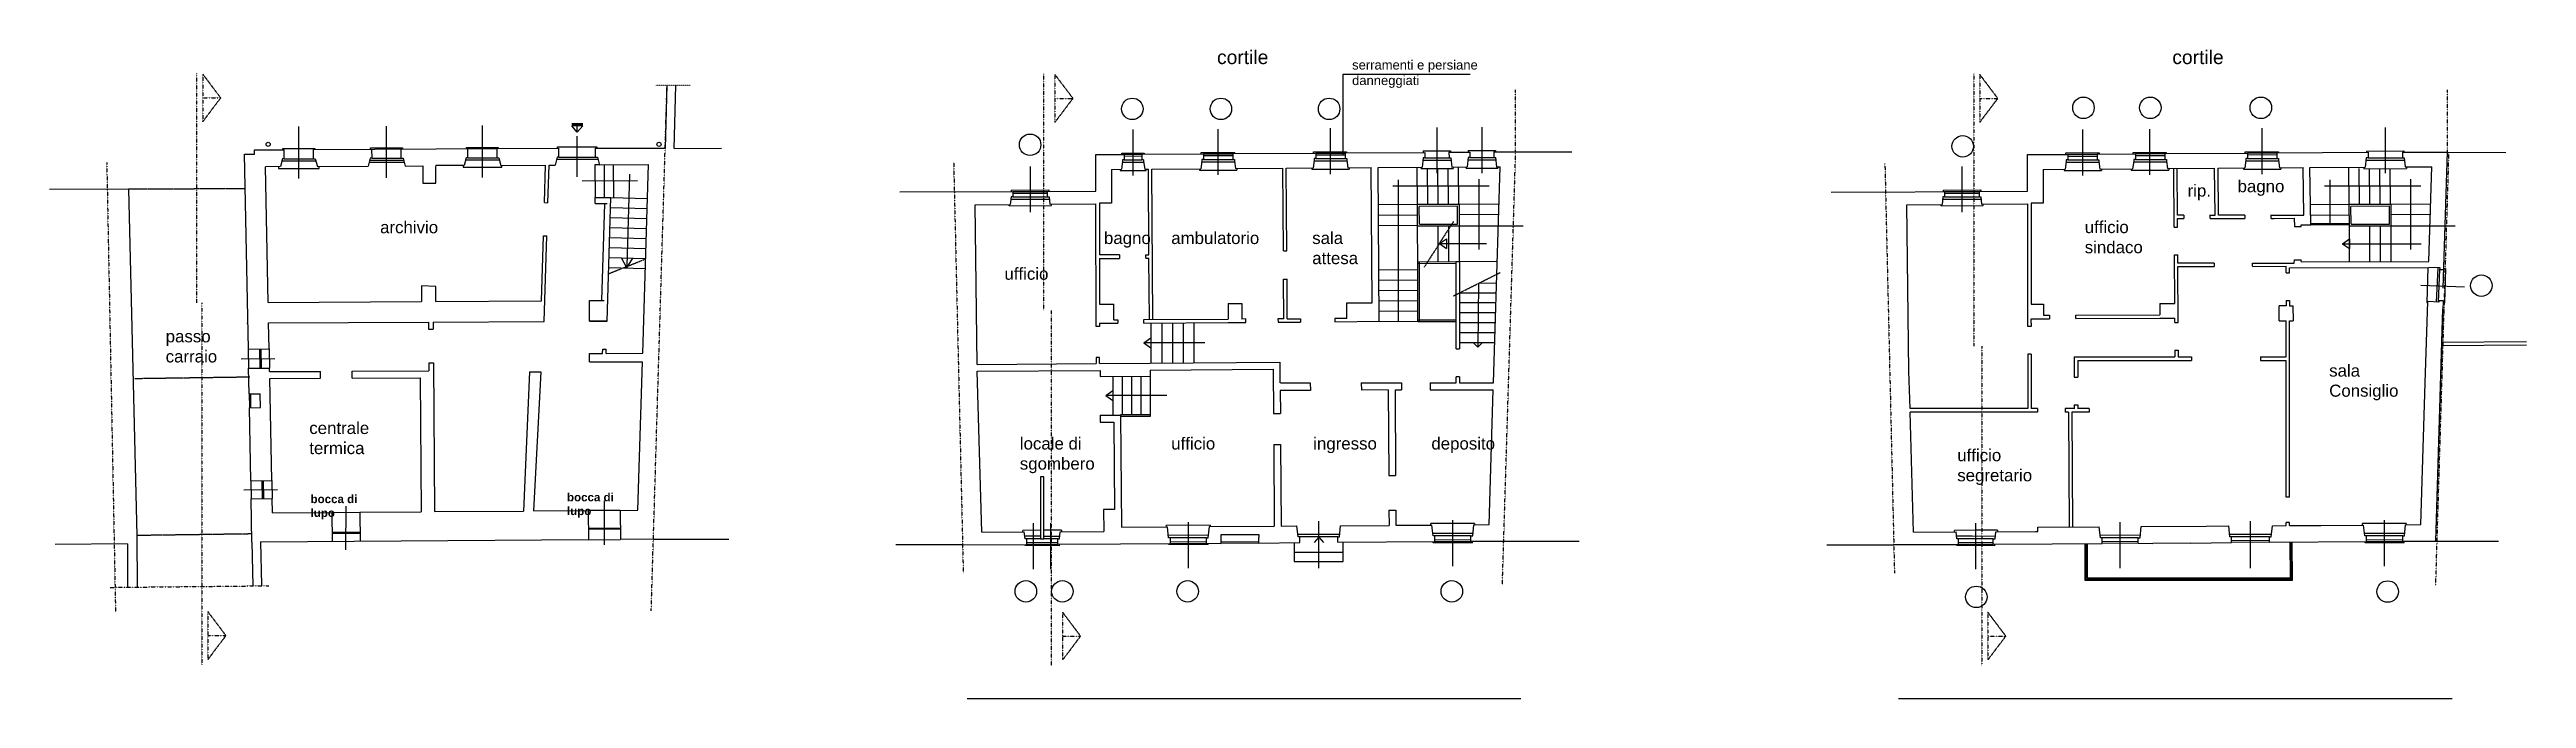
# Model space of a CAD drawing. Header units: millimetres. Extents: x 2057555 to 2129466, y 917270 to 936100.
import ezdxf

# ---------------------------------------------------------------- set-up
doc = ezdxf.new("R2010")
doc.units = ezdxf.units.MM
doc.linetypes.add('TRATTEGGIATA', pattern=[19.05, 12.7, -6.35])
doc.linetypes.add('TRATTOPUNTO', pattern=[25.4, 12.7, -6.35, 0, -6.35])
for name, color, linetype in [('INF', 8, 'Continuous'), ('MURI', 170, 'Continuous'), ('SCRITTE', 7, 'Continuous')]:
    doc.layers.add(name, color=color, linetype=linetype)

msp = doc.modelspace()

# ---------------------------------------------------------------- linework, layer by layer
at = {"layer": 'INF'}
for p, q in [((2095116, 933067), (2095116, 935383)), ((2095116, 935383), (2098796, 935383)), ((2064795, 932361), (2064795, 933869)), ((2067342, 932374), (2067342, 933882)), ((2070125, 932391), (2070125, 933898)), ((2073035, 933946), (2072718, 933946)), ((2073035, 933916), (2072718, 933916)), ((2073035, 933886), (2072718, 933886)), ((2072876, 933700), (2072718, 933886)), ((2072876, 933700), (2073035, 933886)), ((2072876, 933700), (2072876, 933886)), ((2072876, 932404), (2072876, 933587)), ((2089009, 933777), (2089009, 932448)), ((2091475, 933793), (2091475, 932464)), ((2094732, 933816), (2094732, 932487)), ((2097835, 933837), (2097835, 932509)), ((2099140, 933847), (2099140, 932518)), ((2116578, 933777), (2116578, 932448)), ((2118526, 933793), (2118526, 932464)), ((2121783, 933816), (2121783, 932487)), ((2125366, 933840), (2125366, 932511)), ((2064203, 932705), (2064203, 932653)), ((2064305, 932873), (2065286, 932873)), ((2064330, 933193), (2064330, 933233)), ((2064330, 933233), (2065254, 933233)), ((2064370, 932933), (2065220, 932933)), ((2065254, 933233), (2065254, 933198)), ((2065382, 932653), (2065381, 932707)), ((2066837, 932833), (2067848, 932833)), ((2066852, 932886), (2067833, 932886)), ((2066877, 933206), (2066877, 933246)), ((2066877, 933246), (2067801, 933246)), ((2066917, 932946), (2067767, 932946)), ((2067801, 933246), (2067801, 933211)), ((2069559, 932736), (2069559, 932683)), ((2069634, 932903), (2070615, 932903)), ((2069659, 933222), (2069659, 933262)), ((2069659, 933262), (2070583, 933262)), ((2069700, 932963), (2070550, 932963)), ((2070583, 933262), (2070583, 933227)), ((2070691, 932683), (2070691, 932736)), ((2072277, 932916), (2073476, 932916)), ((2072300, 933236), (2072300, 933276)), ((2072300, 933276), (2073443, 933276)), ((2072343, 932976), (2073410, 932976)), ((2073518, 932755), (2073389, 932754)), ((2073389, 932754), (2073394, 931806)), ((2073443, 933276), (2073443, 933241)), ((2073654, 932756), (2073659, 931808)), ((2073919, 932757), (2073924, 931809)), ((2086023, 932710), (2086023, 931381)), ((2088687, 933058), (2088687, 933098)), ((2088687, 933098), (2089330, 933098)), ((2088702, 932828), (2089320, 932828)), ((2088754, 933058), (2089264, 933062)), ((2088754, 932898), (2089264, 932898)), ((2088755, 933008), (2089265, 933012)), ((2089330, 933098), (2089330, 933062)), ((2090994, 933074), (2090994, 933114)), ((2090994, 933114), (2091956, 933114)), ((2091009, 932844), (2091964, 932844)), ((2091061, 933074), (2091061, 932914)), ((2091061, 933074), (2091911, 933074)), ((2091061, 933024), (2091911, 933024)), ((2091061, 932914), (2091911, 932914)), ((2091956, 933114), (2091956, 933080)), ((2094251, 933096), (2094251, 933137)), ((2094251, 933137), (2095213, 933137)), ((2094266, 932867), (2095221, 932867)), ((2094318, 933097), (2095168, 933098)), ((2094318, 933047), (2095168, 933048)), ((2094318, 932937), (2095168, 932937)), ((2095213, 933137), (2095213, 933103)), ((2097381, 932649), (2097380, 932692)), ((2097435, 932888), (2098242, 932888)), ((2097439, 933159), (2098229, 933159)), ((2097439, 933159), (2097439, 933117)), ((2097485, 932958), (2098185, 932958)), ((2098229, 933159), (2098229, 933125)), ((2098302, 932692), (2098302, 932649)), ((2098470, 931608), (2098462, 932693)), ((2098686, 932658), (2098685, 932701)), ((2098740, 932897), (2099547, 932897)), ((2098744, 933168), (2099534, 933168)), ((2098744, 933168), (2098744, 933127)), ((2098790, 932967), (2099489, 932967)), ((2099534, 933168), (2099534, 933134)), ((2099607, 932702), (2099607, 932658)), ((2113075, 932710), (2113075, 931381)), ((2116098, 933060), (2116098, 933101)), ((2116098, 933101), (2117059, 933101)), ((2116101, 932830), (2117056, 932830)), ((2116153, 933058), (2117003, 933060)), ((2116153, 933008), (2117003, 933010)), ((2116153, 932900), (2117003, 932900)), ((2117059, 933101), (2117059, 933067)), ((2118046, 933074), (2118046, 933114)), ((2118046, 933114), (2119007, 933114)), ((2118060, 932844), (2119015, 932844)), ((2118113, 933074), (2118963, 933080)), ((2118113, 933074), (2118113, 932914)), ((2118113, 933024), (2118963, 933030)), ((2118113, 932914), (2118963, 932914)), ((2119007, 933114), (2119007, 933080)), ((2121303, 933096), (2121303, 933137)), ((2121303, 933137), (2122264, 933137)), ((2121317, 932867), (2122272, 932867)), ((2121370, 933097), (2122220, 933103)), ((2121370, 933047), (2122220, 933053)), ((2121370, 932937), (2122220, 932937)), ((2122264, 933137), (2122265, 933103)), ((2124809, 932891), (2125923, 932891)), ((2124822, 933155), (2124821, 933121)), ((2124822, 933155), (2125910, 933161)), ((2124866, 932961), (2125866, 932961)), ((2125911, 933161), (2125911, 933127)), ((2125983, 932695), (2125983, 932652)), ((2127172, 933127), (2128870, 933115)), ((2064203, 932653), (2065382, 932653)), ((2069559, 932683), (2070691, 932683)), ((2074625, 932287), (2073020, 932278)), ((2074321, 929810), (2074403, 932483)), ((2085477, 932021), (2086570, 932025)), ((2085477, 932021), (2085478, 931980)), ((2085523, 931980), (2086523, 931985)), ((2086570, 932025), (2086569, 931984)), ((2088634, 932625), (2088634, 932588)), ((2088634, 932588), (2089397, 932588)), ((2089397, 932588), (2089397, 932630)), ((2090941, 932641), (2090941, 932605)), ((2090941, 932605), (2092029, 932605)), ((2092029, 932648), (2092029, 932605)), ((2094198, 932664), (2094198, 932627)), ((2094198, 932627), (2095286, 932627)), ((2095286, 932671), (2095286, 932627)), ((2096555, 932142), (2099352, 932142)), ((2096720, 928207), (2096720, 932322)), ((2097270, 931600), (2097262, 932685)), ((2097381, 932649), (2098302, 932649)), ((2097570, 931602), (2097563, 932649)), ((2097870, 931604), (2097863, 932649)), ((2098170, 931606), (2098163, 932649)), ((2098686, 932658), (2099607, 932658)), ((2099060, 930299), (2099060, 932343)), ((2112529, 932021), (2113621, 932025)), ((2112529, 932021), (2112529, 931980)), ((2112575, 931980), (2113575, 931985)), ((2113621, 932025), (2113620, 931984)), ((2116044, 932627), (2116044, 932591)), ((2116044, 932591), (2117132, 932591)), ((2117132, 932635), (2117132, 932591)), ((2117992, 932641), (2117992, 932605)), ((2117992, 932605), (2119080, 932605)), ((2119080, 932648), (2119080, 932605)), ((2121249, 932664), (2121249, 932627)), ((2121249, 932627), (2122337, 932627)), ((2122337, 932671), (2122337, 932627)), ((2123606, 932142), (2126403, 932142)), ((2123772, 931047), (2123771, 932322)), ((2124321, 931600), (2124314, 932685)), ((2124621, 931602), (2124614, 932649)), ((2124749, 932688), (2124749, 932644)), ((2124749, 932644), (2125983, 932652)), ((2124921, 931604), (2124914, 932649)), ((2125221, 931606), (2125214, 932649)), ((2125521, 931608), (2125514, 932649)), ((2126111, 930299), (2126111, 932343)), ((2073837, 931519), (2074908, 931486)), ((2073846, 931809), (2074917, 931776)), ((2085419, 931562), (2085419, 931609)), ((2085419, 931562), (2086644, 931573)), ((2085466, 931761), (2086581, 931761)), ((2085523, 931831), (2086523, 931831)), ((2085524, 931930), (2086524, 931935)), ((2086644, 931573), (2086643, 931616)), ((2097270, 931600), (2096135, 931595)), ((2097275, 931288), (2096140, 931291)), ((2098485, 931605), (2097270, 931600)), ((2097274, 930988), (2097270, 931600)), ((2098435, 931555), (2097320, 931550)), ((2097324, 931038), (2097320, 931550)), ((2098436, 931038), (2098435, 931555)), ((2099634, 931610), (2098485, 931605)), ((2098486, 930988), (2098485, 931605)), ((2099635, 931310), (2098486, 931305)), ((2112470, 931562), (2112470, 931609)), ((2112470, 931562), (2113695, 931573)), ((2112517, 931761), (2113632, 931761)), ((2112575, 931930), (2113575, 931935)), ((2112575, 931831), (2113575, 931831)), ((2113695, 931573), (2113695, 931616)), ((2124321, 931600), (2123186, 931595)), ((2124326, 931288), (2123191, 931291)), ((2125536, 931605), (2124321, 931600)), ((2124325, 930988), (2124321, 931600)), ((2125486, 931555), (2124372, 931550)), ((2124375, 931038), (2124372, 931550)), ((2125488, 931038), (2125486, 931555)), ((2126685, 931610), (2125536, 931605)), ((2125538, 930988), (2125536, 931605)), ((2126687, 931310), (2125538, 931305)), ((2073810, 930649), (2074881, 930616)), ((2073819, 930939), (2074890, 930906)), ((2073828, 931229), (2074899, 931196)), ((2097274, 930988), (2096139, 930991)), ((2097281, 929941), (2097274, 930988)), ((2097274, 930988), (2100340, 930988)), ((2097324, 931038), (2098436, 931038)), ((2097869, 929948), (2097866, 930987)), ((2097910, 930469), (2098113, 930610)), ((2098113, 930610), (2098113, 930327)), ((2098179, 929948), (2098176, 930988)), ((2098489, 929949), (2098486, 930988)), ((2124326, 931046), (2123191, 931048)), ((2124326, 931011), (2123191, 931013)), ((2124125, 930465), (2124329, 930606)), ((2124333, 929941), (2124325, 930988)), ((2124325, 930988), (2127392, 930988)), ((2124329, 930606), (2124329, 930323)), ((2124375, 931038), (2125488, 931038)), ((2124920, 929948), (2124918, 930987)), ((2125230, 929948), (2125228, 930988)), ((2125540, 929949), (2125538, 930988)), ((2073792, 930070), (2074863, 930037)), ((2073801, 930359), (2074872, 930327)), ((2074319, 929763), (2074162, 930058)), ((2074320, 929763), (2074494, 930048)), ((2097281, 929941), (2098388, 929949)), ((2097281, 928210), (2097281, 929941)), ((2097282, 929891), (2098389, 929899)), ((2097331, 928210), (2097331, 929941)), ((2097902, 930469), (2099278, 930469)), ((2097910, 930469), (2098113, 930327)), ((2098488, 929949), (2099583, 929957)), ((2124117, 930465), (2126412, 930465)), ((2124125, 930465), (2124329, 930323)), ((2073783, 929780), (2074854, 929747)), ((2097273, 929710), (2096150, 929703)), ((2097275, 929410), (2096152, 929403)), ((2097276, 929110), (2096154, 929103)), ((2099044, 929320), (2099022, 927465)), ((2099064, 929326), (2099555, 929328)), ((2126395, 929264), (2127663, 929216)), ((2126601, 929778), (2126575, 928757)), ((2126859, 928773), (2126904, 929770)), ((2126914, 928769), (2126956, 929718)), ((2127073, 929750), (2127112, 929750)), ((2127112, 929750), (2127085, 928754)), ((2097278, 928810), (2096155, 928803)), ((2097280, 928510), (2096157, 928503)), ((2098489, 929042), (2099555, 929045)), ((2098489, 928759), (2099547, 928762)), ((2098490, 928469), (2099538, 928472)), ((2126575, 928757), (2126615, 928752)), ((2127085, 928754), (2127037, 928756)), ((2089329, 927590), (2089533, 927732)), ((2089533, 928173), (2089533, 927007)), ((2089843, 928173), (2089843, 927007)), ((2090153, 928173), (2090153, 927007)), ((2090463, 928173), (2090463, 927007)), ((2090773, 928173), (2090773, 927007)), ((2097281, 928210), (2096159, 928203)), ((2097281, 928260), (2098389, 928260)), ((2097281, 928210), (2098389, 928210)), ((2098491, 928179), (2099529, 928182)), ((2098492, 927889), (2099520, 927892)), ((2063123, 927124), (2064098, 927138)), ((2063325, 927404), (2063336, 926853)), ((2063649, 927409), (2063657, 926855)), ((2063689, 927409), (2063697, 926855)), ((2063931, 927413), (2063942, 926856)), ((2091095, 927590), (2089329, 927590)), ((2089329, 927590), (2089533, 927449)), ((2098493, 927599), (2099511, 927602)), ((2099022, 927465), (2098891, 927601)), ((2099022, 927465), (2099153, 927601)), ((2127002, 927610), (2129466, 927627)), ((2127003, 927510), (2129466, 927527)), ((2088426, 926621), (2088426, 925503)), ((2088696, 926621), (2088696, 925503)), ((2088966, 926621), (2088966, 925503)), ((2089236, 926621), (2089236, 925503)), ((2089506, 926621), (2089506, 925455)), ((2063350, 926108), (2063357, 925708)), ((2063385, 926109), (2063392, 925708)), ((2088222, 926062), (2088426, 926204)), ((2089989, 926062), (2088222, 926062)), ((2088222, 926062), (2088426, 925921)), ((2089506, 925505), (2088650, 925499)), ((2089506, 925455), (2088650, 925449)), ((2063397, 923589), (2063407, 923059)), ((2063720, 923594), (2063728, 923064)), ((2063760, 923594), (2063768, 923065)), ((2064011, 923598), (2064022, 923068)), ((2063195, 923321), (2064170, 923336)), ((2063724, 923329), (2063764, 923330)), ((2065752, 922670), (2066567, 922676)), ((2066162, 921580), (2066166, 922850)), ((2074125, 922729), (2073196, 922722)), ((2073663, 921732), (2073666, 923002)), ((2065756, 922095), (2066571, 922101)), ((2065756, 922065), (2066571, 922071)), ((2073200, 922216), (2074128, 922223)), ((2073200, 922186), (2074129, 922193)), ((2086326, 922149), (2085809, 922146)), ((2085810, 922102), (2085809, 922146)), ((2086326, 921975), (2085869, 921975)), ((2086326, 921905), (2085926, 921905)), ((2086126, 921026), (2086126, 922355)), ((2086930, 922153), (2086426, 922150)), ((2086884, 921974), (2086426, 921974)), ((2086626, 921025), (2086626, 922354)), ((2086930, 922153), (2086931, 922110)), ((2091250, 922296), (2089978, 922292)), ((2089979, 922248), (2089978, 922292)), ((2091204, 922003), (2090039, 922005)), ((2091146, 921933), (2090096, 921935)), ((2090621, 921055), (2090621, 922384)), ((2091250, 922296), (2091250, 922253)), ((2095012, 922030), (2093797, 922032)), ((2094955, 921960), (2093855, 921962)), ((2094405, 921946), (2094269, 921798)), ((2094405, 921083), (2094405, 922411)), ((2094405, 921055), (2094405, 921946)), ((2094405, 921946), (2094540, 921798)), ((2098926, 922351), (2097655, 922347)), ((2097655, 922303), (2097655, 922347)), ((2098880, 922058), (2097715, 922060)), ((2098823, 921988), (2097773, 921990)), ((2098298, 921110), (2098298, 922439)), ((2098926, 922351), (2098927, 922308)), ((2113477, 922150), (2112860, 922146)), ((2112861, 922102), (2112861, 922146)), ((2113377, 921975), (2112920, 921975)), ((2114045, 921974), (2113377, 921975)), ((2114111, 922153), (2113477, 922150)), ((2113483, 921026), (2113483, 922354)), ((2114111, 922153), (2114111, 922110)), ((2118255, 922003), (2117090, 922005)), ((2118197, 921933), (2117148, 921935)), ((2117672, 921055), (2117672, 922384)), ((2122064, 922030), (2120848, 922032)), ((2122006, 921960), (2120906, 921962)), ((2121456, 921083), (2121456, 922411)), ((2121456, 921055), (2121456, 921946)), ((2125977, 922351), (2124706, 922347)), ((2124706, 922303), (2124706, 922347)), ((2125932, 922058), (2124767, 922060)), ((2125874, 921988), (2124824, 921990)), ((2125349, 921110), (2125349, 922439)), ((2125977, 922351), (2125978, 922308)), ((2085882, 921705), (2085882, 921739)), ((2086872, 921703), (2085882, 921705)), ((2085926, 921791), (2086826, 921797)), ((2085926, 921741), (2086826, 921747)), ((2086826, 921904), (2086426, 921904)), ((2086872, 921703), (2086872, 921745)), ((2090052, 921734), (2090051, 921768)), ((2091192, 921733), (2090052, 921734)), ((2090096, 921819), (2091146, 921823)), ((2090096, 921769), (2091146, 921773)), ((2091192, 921733), (2091192, 921774)), ((2091566, 921819), (2092666, 921827)), ((2091566, 921779), (2092666, 921787)), ((2093692, 921794), (2093692, 921242)), ((2093692, 921515), (2095117, 921515)), ((2093692, 921242), (2095117, 921242)), ((2095117, 921242), (2095113, 921804)), ((2097728, 921789), (2097728, 921823)), ((2098869, 921788), (2097728, 921789)), ((2097773, 921876), (2098822, 921880)), ((2097773, 921826), (2098823, 921830)), ((2098869, 921788), (2098868, 921829)), ((2112933, 921705), (2112933, 921739)), ((2114034, 921703), (2112933, 921705)), ((2113987, 921904), (2112977, 921904)), ((2112977, 921792), (2113987, 921798)), ((2112978, 921742), (2113988, 921748)), ((2114034, 921703), (2114034, 921745)), ((2116648, 921766), (2116648, 920706)), ((2116678, 921766), (2116678, 920736)), ((2116708, 921766), (2116708, 920766)), ((2118197, 921825), (2117148, 921819)), ((2118198, 921775), (2117148, 921768)), ((2122006, 921853), (2120906, 921846)), ((2122006, 921803), (2120906, 921796)), ((2122617, 920766), (2122609, 921808)), ((2122648, 920736), (2122639, 921808)), ((2122678, 920706), (2122669, 921808)), ((2124779, 921789), (2124779, 921823)), ((2125920, 921788), (2124780, 921789)), ((2124824, 921876), (2125874, 921880)), ((2124824, 921826), (2125874, 921830)), ((2125920, 921788), (2125920, 921829)), ((2126825, 921837), (2128657, 921837)), ((2116648, 920706), (2122678, 920706)), ((2116678, 920736), (2122648, 920736)), ((2116708, 920766), (2122617, 920766)), ((2084199, 917271), (2100275, 917271)), ((2111234, 917270), (2127310, 917270))]:
    msp.add_line(p, q, dxfattribs=at)
at = {"layer": 'INF', "linetype": 'TRATTEGGIATA', "ltscale": 0.025}
for p, q in [((2063238, 932061), (2059845, 932045)), ((2063371, 926594), (2060031, 926547)), ((2063435, 922044), (2060094, 921998))]:
    msp.add_line(p, q, dxfattribs=at)
at = {"layer": 'INF'}
for centre, radius in [((2088990, 934379), 312), ((2091563, 934379), 312), ((2094705, 934379), 312), ((2116605, 934410), 312), ((2118546, 934410), 312), ((2121755, 934410), 312), ((2086024, 933338), 312), ((2113100, 933292), 312), ((2063902, 933349), 60), ((2075248, 933349), 60), ((2128157, 929251), 312), ((2085900, 920378), 312), ((2086961, 920378), 312), ((2090597, 920378), 312), ((2098267, 920378), 312), ((2113493, 920217), 312), ((2125437, 920372), 312)]:
    msp.add_circle(centre, radius, dxfattribs=at)
at = {"layer": 'MURI', "linetype": 'TRATTOPUNTO', "ltscale": 0.06}
for p, q in [((2061825, 935409), (2061825, 928746)), ((2062003, 935391), (2062003, 934005)), ((2062526, 934698), (2062003, 935391)), ((2075023, 919809), (2075483, 935064)), ((2086412, 935394), (2086412, 928524)), ((2086746, 935376), (2086746, 933990)), ((2087269, 934683), (2086746, 935376)), ((2100120, 933137), (2100120, 934931)), ((2113418, 935394), (2113418, 927492)), ((2113596, 935376), (2113596, 933990)), ((2114119, 934683), (2113596, 935376)), ((2127172, 933137), (2127172, 934931)), ((2062003, 934698), (2062526, 934698)), ((2062003, 934005), (2062526, 934698)), ((2086746, 934683), (2087269, 934683)), ((2086746, 933990), (2087269, 934683)), ((2113596, 934683), (2114119, 934683)), ((2113596, 933990), (2114119, 934683)), ((2059216, 932825), (2059471, 919785)), ((2083804, 932806), (2084083, 920902)), ((2099734, 920563), (2100120, 933137)), ((2110840, 932805), (2111118, 920901)), ((2126832, 920540), (2127217, 933115)), ((2061977, 928746), (2061977, 918242)), ((2086634, 928524), (2086634, 918228)), ((2113651, 927492), (2113651, 918228)), ((2059316, 920493), (2063922, 920540)), ((2062155, 919787), (2062155, 918401)), ((2062678, 919094), (2062155, 919787)), ((2086968, 919772), (2086968, 918386)), ((2087491, 919079), (2086968, 919772)), ((2113829, 919772), (2113829, 918386)), ((2114352, 919079), (2113829, 919772)), ((2062155, 919094), (2062678, 919094)), ((2062155, 918401), (2062678, 919094)), ((2086968, 919079), (2087491, 919079)), ((2086968, 918386), (2087491, 919079)), ((2113829, 919079), (2114352, 919079)), ((2113829, 918386), (2114352, 919079))]:
    msp.add_line(p, q, dxfattribs=at)
at = {"layer": 'MURI', "linetype": 'TRATTOPUNTO', "ltscale": 0.025}
for p, q in [((2075144, 935064), (2076173, 935064)), ((2073781, 929596), (2074863, 930025))]:
    msp.add_line(p, q, dxfattribs=at)
at = {"layer": 'MURI'}
for p, q in [((2075435, 933241), (2075490, 935063)), ((2075685, 933233), (2075740, 935056)), ((2063219, 933067), (2063504, 933069)), ((2063328, 927404), (2063219, 933067)), ((2063503, 933189), (2064369, 933193)), ((2063504, 933069), (2063503, 933189)), ((2064260, 932706), (2063821, 932697)), ((2063904, 928763), (2063821, 932697)), ((2064320, 932933), (2064260, 932706)), ((2064370, 932933), (2064320, 932933)), ((2064370, 932933), (2064369, 933193)), ((2065219, 933198), (2072342, 933235)), ((2065220, 932933), (2065219, 933198)), ((2065220, 932933), (2065270, 932933)), ((2065270, 932933), (2065331, 932706)), ((2065331, 932706), (2066807, 932719)), ((2066867, 932946), (2066807, 932719)), ((2066917, 932946), (2066867, 932946)), ((2066917, 932946), (2066916, 933206)), ((2067767, 932946), (2067766, 933210)), ((2067767, 932946), (2067817, 932946)), ((2067817, 932946), (2067878, 932719)), ((2067878, 932719), (2068391, 932728)), ((2068391, 932728), (2068391, 932226)), ((2069589, 932736), (2068771, 932732)), ((2068773, 932226), (2068771, 932730)), ((2069650, 932963), (2069589, 932736)), ((2069700, 932963), (2069650, 932963)), ((2069700, 932963), (2069698, 933223)), ((2070550, 932963), (2070548, 933227)), ((2070550, 932963), (2070600, 932963)), ((2070600, 932963), (2070660, 932736)), ((2070660, 932736), (2071958, 932747)), ((2071924, 931659), (2071958, 932747)), ((2072024, 931656), (2072058, 932747)), ((2072058, 932747), (2072233, 932750)), ((2072293, 932976), (2072233, 932750)), ((2072343, 932976), (2072293, 932976)), ((2072343, 932976), (2072342, 933236)), ((2073410, 932976), (2073408, 933241)), ((2073408, 933241), (2075435, 933241)), ((2073410, 932976), (2073460, 932976)), ((2073460, 932976), (2073520, 932750)), ((2073518, 932755), (2074947, 932763)), ((2074779, 927287), (2074947, 932763)), ((2075685, 933233), (2077060, 933241)), ((2087927, 933052), (2088754, 933058)), ((2087931, 931991), (2087927, 933052)), ((2088704, 932848), (2088675, 932625)), ((2088754, 932898), (2088704, 932898)), ((2088704, 932898), (2088704, 932848)), ((2088754, 933058), (2088754, 932898)), ((2089264, 933062), (2091061, 933074)), ((2089264, 933058), (2089264, 932898)), ((2089314, 932898), (2089264, 932898)), ((2089317, 932898), (2089317, 932848)), ((2089317, 932852), (2089350, 932630)), ((2091011, 932864), (2090982, 932641)), ((2091061, 932914), (2091011, 932914)), ((2091011, 932914), (2091011, 932864)), ((2091061, 933074), (2091061, 932914)), ((2091911, 933080), (2094318, 933097)), ((2091911, 933080), (2091911, 932914)), ((2091911, 933080), (2091911, 932920)), ((2091911, 932914), (2091961, 932914)), ((2091961, 932914), (2091961, 932864)), ((2091961, 932864), (2091990, 932648)), ((2094268, 932887), (2094239, 932664)), ((2094318, 932937), (2094268, 932937)), ((2094268, 932937), (2094268, 932887)), ((2094318, 933097), (2094318, 932937)), ((2095168, 933103), (2097485, 933118)), ((2095168, 933103), (2095169, 932937)), ((2095169, 932937), (2095219, 932937)), ((2095218, 932937), (2095218, 932887)), ((2095218, 932887), (2095247, 932671)), ((2097435, 932958), (2097405, 932686)), ((2097485, 932958), (2097435, 932958)), ((2097485, 933118), (2097485, 932958)), ((2098184, 933123), (2098790, 933127)), ((2098184, 933124), (2098185, 932958)), ((2098185, 932958), (2098235, 932958)), ((2098235, 932958), (2098263, 932692)), ((2098263, 932692), (2098710, 932695)), ((2098739, 932967), (2098710, 932695)), ((2098789, 932967), (2098739, 932967)), ((2098790, 933127), (2098790, 932967)), ((2099475, 926427), (2099668, 932702)), ((2099489, 933133), (2100120, 933137)), ((2099489, 933133), (2099490, 932967)), ((2099490, 932967), (2099540, 932967)), ((2099539, 932967), (2099568, 932701)), ((2099568, 932701), (2099668, 932702)), ((2100120, 933137), (2101752, 933137)), ((2114978, 933052), (2116153, 933058)), ((2114982, 931991), (2114978, 933052)), ((2116103, 932850), (2116074, 932627)), ((2116153, 932900), (2116103, 932900)), ((2116103, 932900), (2116103, 932850)), ((2116153, 933060), (2116153, 932900)), ((2117003, 933060), (2118113, 933074)), ((2117003, 933060), (2117003, 932900)), ((2117003, 932900), (2117053, 932900)), ((2117053, 932900), (2117053, 932850)), ((2117053, 932850), (2117083, 932627)), ((2118063, 932864), (2118033, 932641)), ((2118113, 932914), (2118063, 932914)), ((2118063, 932914), (2118063, 932864)), ((2118113, 933074), (2118113, 932914)), ((2118963, 933080), (2121370, 933097)), ((2118963, 933080), (2118963, 932914)), ((2118963, 933080), (2118963, 932920)), ((2118963, 932914), (2119013, 932914)), ((2119013, 932914), (2119013, 932864)), ((2119013, 932864), (2119041, 932648)), ((2121320, 932887), (2121290, 932664)), ((2121370, 932937), (2121320, 932937)), ((2121320, 932937), (2121320, 932887)), ((2121370, 933097), (2121370, 932937)), ((2122220, 933103), (2124866, 933121)), ((2122220, 933103), (2122220, 932937)), ((2122220, 932937), (2122270, 932937)), ((2122270, 932937), (2122270, 932887)), ((2122270, 932887), (2122298, 932671)), ((2124816, 932961), (2124787, 932688)), ((2124866, 932961), (2124816, 932961)), ((2124866, 933121), (2124866, 932959)), ((2125866, 933127), (2125866, 932961)), ((2125866, 933127), (2127172, 933127)), ((2125866, 932961), (2125916, 932961)), ((2125916, 932961), (2125945, 932695)), ((2125944, 932696), (2126719, 932702)), ((2126635, 929957), (2126719, 932702)), ((2127050, 929177), (2127172, 933137)), ((2059845, 932045), (2057555, 932036)), ((2059845, 932048), (2060094, 922002)), ((2068391, 932226), (2068773, 932226)), ((2083824, 931972), (2085523, 931980)), ((2085523, 931980), (2085523, 931831)), ((2086523, 931985), (2087931, 931991)), ((2086523, 931985), (2086523, 931831)), ((2088384, 932623), (2088675, 932625)), ((2088384, 932623), (2088386, 931643)), ((2089350, 932630), (2089458, 932630)), ((2089474, 930140), (2089458, 932630)), ((2089558, 932631), (2090982, 932641)), ((2089586, 928267), (2089558, 932631)), ((2091990, 932648), (2093360, 932658)), ((2093377, 930258), (2093360, 932658)), ((2093460, 932658), (2094239, 932664)), ((2093477, 930259), (2093460, 932658)), ((2095247, 932671), (2095927, 932676)), ((2095955, 928752), (2095927, 932676)), ((2096127, 932677), (2097405, 932686)), ((2096159, 928203), (2096127, 932677)), ((2110859, 931960), (2112575, 931980)), ((2112575, 931980), (2112575, 931831)), ((2113575, 931985), (2114982, 931991)), ((2113575, 931985), (2113575, 931831)), ((2115436, 932623), (2116074, 932627)), ((2115436, 932623), (2115437, 931643)), ((2117082, 932634), (2118033, 932641)), ((2119041, 932648), (2120411, 932658)), ((2119240, 930945), (2119229, 932649)), ((2119338, 931297), (2119329, 932650)), ((2120429, 931298), (2120411, 932658)), ((2120511, 932658), (2121290, 932664)), ((2120529, 931297), (2120511, 932658)), ((2122298, 932671), (2122979, 932676)), ((2123007, 931298), (2122979, 932676)), ((2123179, 932677), (2124787, 932688)), ((2123210, 931013), (2123179, 932677)), ((2071924, 931659), (2072024, 931656)), ((2073394, 931806), (2073846, 931809)), ((2073395, 931634), (2073394, 931806)), ((2073395, 931634), (2073746, 931636)), ((2073586, 928815), (2073672, 931635)), ((2073742, 928220), (2073846, 931809)), ((2083824, 931972), (2082244, 931964)), ((2084429, 931597), (2085449, 931609)), ((2084486, 926963), (2084429, 931597)), ((2085473, 931831), (2085449, 931609)), ((2085523, 931831), (2085473, 931831)), ((2086524, 931831), (2086574, 931831)), ((2086574, 931831), (2086597, 931616)), ((2086597, 931616), (2087936, 931628)), ((2087937, 928062), (2087936, 931628)), ((2088386, 931643), (2088037, 931643)), ((2088037, 931643), (2088037, 930139)), ((2110859, 931960), (2109280, 931953)), ((2111480, 931597), (2112501, 931609)), ((2111539, 926763), (2111480, 931597)), ((2112524, 931831), (2112501, 931609)), ((2112574, 931831), (2112524, 931831)), ((2113575, 931831), (2113625, 931831)), ((2113625, 931831), (2113648, 931616)), ((2113648, 931616), (2114987, 931628)), ((2114988, 928062), (2114987, 931628)), ((2115437, 931643), (2115088, 931643)), ((2115088, 931643), (2115088, 930139)), ((2119520, 931297), (2119338, 931297)), ((2119520, 931297), (2119521, 931197)), ((2120281, 931201), (2120280, 931301)), ((2120280, 931298), (2120429, 931298)), ((2121294, 931297), (2120529, 931297)), ((2121294, 931297), (2121294, 931197)), ((2122055, 931201), (2122054, 931301)), ((2122054, 931298), (2123007, 931298)), ((2071837, 928805), (2071895, 930697)), ((2071895, 930697), (2071995, 930694)), ((2071920, 928210), (2071995, 930694)), ((2119240, 930945), (2119340, 930945)), ((2119340, 930945), (2119338, 931198)), ((2119338, 931198), (2119521, 931198)), ((2120281, 931201), (2121294, 931198)), ((2122055, 931201), (2122146, 931202)), ((2122146, 931202), (2122718, 931205)), ((2122718, 931205), (2122728, 930965)), ((2122728, 930965), (2122925, 930965)), ((2122925, 930965), (2122925, 931016)), ((2122925, 931016), (2123210, 931013)), ((2088623, 930139), (2088037, 930139)), ((2088037, 930040), (2088037, 928708)), ((2088037, 930040), (2088623, 930040)), ((2088623, 930139), (2088623, 930039)), ((2089383, 930043), (2089383, 930143)), ((2089383, 930140), (2089475, 930140)), ((2089383, 930043), (2089474, 930044)), ((2089486, 928266), (2089474, 930044)), ((2093377, 930258), (2093477, 930259)), ((2098388, 929949), (2098488, 929949)), ((2098389, 927419), (2098389, 929949)), ((2098489, 929950), (2098489, 927419)), ((2115088, 930139), (2115088, 928708)), ((2119245, 930145), (2119345, 930146)), ((2119254, 928731), (2119245, 930145)), ((2119347, 929905), (2119345, 930146)), ((2120399, 929905), (2119347, 929905)), ((2120399, 929905), (2120399, 929805)), ((2121515, 929906), (2122724, 929906)), ((2121515, 929812), (2121515, 929906)), ((2121515, 929809), (2122486, 929818)), ((2122486, 929622), (2122486, 929818)), ((2122724, 929906), (2122728, 929998)), ((2122728, 929998), (2122925, 929998)), ((2122921, 929943), (2126635, 929952)), ((2122927, 929949), (2122927, 930000)), ((2068773, 929229), (2068353, 929244)), ((2068353, 929244), (2068353, 928787)), ((2068773, 928789), (2068773, 929229)), ((2093391, 928288), (2093383, 929433)), ((2093383, 929433), (2093483, 929433)), ((2093491, 928289), (2093483, 929433)), ((2119358, 928181), (2119347, 929806)), ((2119347, 929806), (2120399, 929806)), ((2122486, 929622), (2122586, 929622)), ((2122586, 929769), (2126635, 929778)), ((2122586, 929622), (2122586, 929769)), ((2126960, 929768), (2126635, 929778)), ((2126956, 929718), (2126960, 929768)), ((2126956, 929718), (2127072, 929715)), ((2063904, 928763), (2068353, 928787)), ((2068353, 928819), (2068353, 928787)), ((2068773, 928789), (2071837, 928805)), ((2073231, 928217), (2073231, 928819)), ((2073231, 928819), (2073660, 928819)), ((2088037, 928708), (2088455, 928710)), ((2088457, 928260), (2088455, 928710)), ((2091773, 928729), (2092167, 928731)), ((2091773, 928729), (2091775, 928279)), ((2092167, 928731), (2092169, 928281)), ((2095220, 928748), (2095955, 928752)), ((2095222, 928298), (2095220, 928748)), ((2115088, 928708), (2115444, 928710)), ((2115444, 928710), (2115444, 928710)), ((2115444, 928710), (2115444, 928388)), ((2115444, 928388), (2115525, 928389)), ((2115508, 928389), (2115619, 928389)), ((2115619, 928389), (2115620, 928289)), ((2116379, 928394), (2118826, 928407)), ((2116380, 928294), (2116379, 928394)), ((2118824, 928729), (2119254, 928731)), ((2118825, 928729), (2118826, 928407)), ((2122486, 928660), (2122285, 928659)), ((2122288, 928226), (2122285, 928659)), ((2122486, 928822), (2122586, 928822)), ((2122486, 928822), (2122486, 928660)), ((2122586, 928822), (2122586, 928660)), ((2122586, 928660), (2122686, 928660)), ((2122686, 928660), (2122693, 928232)), ((2126526, 926427), (2126604, 928788)), ((2126927, 928769), (2126603, 928788)), ((2127045, 928815), (2126825, 921837)), ((2127032, 928577), (2126825, 921837)), ((2126929, 928819), (2126927, 928769)), ((2126929, 928819), (2127045, 928815)), ((2063280, 928165), (2063311, 928165)), ((2063915, 928168), (2068557, 928193)), ((2063931, 927413), (2063915, 928168)), ((2068557, 928193), (2068559, 927985)), ((2068559, 927985), (2068694, 927986)), ((2068693, 928193), (2071920, 928210)), ((2068693, 928193), (2068694, 927986)), ((2073742, 928221), (2073231, 928217)), ((2073231, 928217), (2073742, 928220)), ((2088037, 928062), (2087937, 928062)), ((2088037, 928158), (2088569, 928161)), ((2088037, 928158), (2088037, 928062)), ((2088457, 928260), (2088568, 928261)), ((2088568, 928261), (2088569, 928161)), ((2089328, 928265), (2091775, 928279)), ((2089329, 928165), (2089328, 928265)), ((2089329, 928165), (2091776, 928179)), ((2091776, 928179), (2092284, 928182)), ((2092284, 928282), (2092169, 928281)), ((2092284, 928182), (2092284, 928282)), ((2093391, 928288), (2093220, 928287)), ((2093220, 928287), (2093221, 928187)), ((2093221, 928187), (2093870, 928191)), ((2093491, 928289), (2093870, 928291)), ((2093870, 928291), (2093870, 928191)), ((2095222, 928298), (2094870, 928296)), ((2094870, 928296), (2094870, 928196)), ((2094870, 928196), (2096158, 928216)), ((2115088, 928062), (2114988, 928062)), ((2115088, 928286), (2115620, 928289)), ((2115088, 928158), (2115088, 928286)), ((2115088, 928158), (2115088, 928062)), ((2116380, 928294), (2118827, 928307)), ((2118827, 928307), (2119257, 928310)), ((2119258, 928181), (2119257, 928310)), ((2119258, 928181), (2119358, 928181)), ((2122288, 928226), (2122486, 928229)), ((2122486, 927181), (2122486, 928229)), ((2122586, 928230), (2122693, 928232)), ((2122586, 923113), (2122586, 928230)), ((2063325, 927404), (2063931, 927413)), ((2068566, 927011), (2068567, 926778)), ((2068566, 927011), (2068701, 927011)), ((2068701, 927011), (2068732, 922691)), ((2073229, 927278), (2073613, 927285)), ((2073229, 927035), (2073229, 927278)), ((2073229, 927035), (2074772, 927043)), ((2073613, 927285), (2073617, 927405)), ((2073617, 927405), (2073717, 927402)), ((2073713, 927285), (2073717, 927402)), ((2073713, 927285), (2074779, 927287)), ((2074639, 922732), (2074772, 927043)), ((2084486, 926963), (2087938, 926989)), ((2087937, 927162), (2087938, 926989)), ((2088037, 927162), (2087937, 927162)), ((2088037, 926990), (2088037, 927162)), ((2088037, 926990), (2089503, 927001)), ((2089503, 927001), (2093278, 927028)), ((2093278, 927028), (2093278, 926427)), ((2098389, 927419), (2098489, 927419)), ((2115088, 927262), (2114988, 927262)), ((2114988, 927262), (2114988, 925681)), ((2115088, 927262), (2115088, 925681)), ((2116339, 927181), (2119255, 927181)), ((2116339, 927181), (2116339, 926594)), ((2116439, 927081), (2119742, 927081)), ((2116439, 927081), (2116439, 926594)), ((2119255, 927381), (2119355, 927381)), ((2119255, 927381), (2119255, 927181)), ((2119355, 927381), (2119355, 927181)), ((2119355, 927181), (2119742, 927181)), ((2119742, 927181), (2119742, 927081)), ((2121742, 927181), (2121742, 927081)), ((2121742, 927181), (2122486, 927181)), ((2121742, 927081), (2122486, 927081)), ((2122486, 923113), (2122486, 927081)), ((2063336, 926853), (2063942, 926856)), ((2063350, 926108), (2063336, 926853)), ((2063945, 926754), (2063942, 926856)), ((2063945, 926754), (2065417, 926762)), ((2063949, 926553), (2065418, 926560)), ((2064011, 923598), (2063949, 926553)), ((2065418, 926560), (2065417, 926762)), ((2066337, 926767), (2068567, 926778)), ((2066338, 926565), (2066337, 926767)), ((2066338, 926565), (2068315, 926576)), ((2068315, 926576), (2068342, 922688)), ((2071493, 926750), (2071318, 922709)), ((2071493, 926750), (2071816, 926752)), ((2071816, 926752), (2071607, 922711)), ((2084488, 926763), (2088060, 926788)), ((2084619, 922092), (2084488, 926763)), ((2088060, 926788), (2088061, 926610)), ((2088061, 926610), (2089506, 926621)), ((2089505, 926801), (2093080, 926826)), ((2089505, 926801), (2089506, 926621)), ((2093080, 926826), (2093089, 925538)), ((2093293, 926427), (2094158, 926427)), ((2094158, 926427), (2094160, 926210)), ((2095639, 926427), (2096807, 926427)), ((2095639, 926427), (2095640, 926220)), ((2096418, 926226), (2095640, 926220)), ((2096418, 926226), (2096435, 923741)), ((2096618, 926227), (2096807, 926227)), ((2096618, 926227), (2096635, 923742)), ((2096807, 926427), (2096807, 926227)), ((2097642, 926427), (2098389, 926427)), ((2097642, 926427), (2097642, 926227)), ((2097642, 926227), (2099469, 926227)), ((2098389, 926427), (2098389, 926602)), ((2098489, 926602), (2098389, 926602)), ((2098489, 926602), (2098489, 926427)), ((2098489, 926427), (2099475, 926427)), ((2099349, 922314), (2099469, 926227)), ((2111569, 925681), (2111539, 926763)), ((2116339, 926594), (2116439, 926594)), ((2126400, 922314), (2126526, 926427)), ((2063350, 926108), (2063670, 926113)), ((2063357, 925708), (2063676, 925709)), ((2063397, 923589), (2063357, 925708)), ((2063676, 925709), (2063670, 926113)), ((2093089, 925538), (2093289, 925540)), ((2094160, 926210), (2093284, 926204)), ((2093284, 926204), (2093289, 925540)), ((2114988, 925681), (2111569, 925681)), ((2111670, 922092), (2111572, 925581)), ((2115273, 925581), (2111572, 925581)), ((2115273, 925681), (2115088, 925681)), ((2115273, 925681), (2115273, 925581)), ((2116339, 925681), (2116073, 925681)), ((2116073, 925681), (2116073, 925581)), ((2116167, 925581), (2116073, 925581)), ((2116167, 925581), (2116190, 922242)), ((2116267, 925582), (2116290, 922243)), ((2116772, 925581), (2116267, 925581)), ((2116339, 925794), (2116339, 925677)), ((2116339, 925794), (2116439, 925794)), ((2116439, 925794), (2116439, 925677)), ((2116772, 925681), (2116439, 925681)), ((2116772, 925681), (2116772, 925581)), ((2088059, 925492), (2088650, 925492)), ((2088059, 925492), (2088059, 925292)), ((2088059, 925292), (2088451, 925292)), ((2088451, 925292), (2088469, 922756)), ((2088650, 925492), (2088673, 922239)), ((2093095, 924636), (2093295, 924638)), ((2093095, 924636), (2093112, 922270)), ((2093295, 924638), (2093312, 922271)), ((2063397, 923589), (2064011, 923598)), ((2086426, 923697), (2086326, 923697)), ((2086326, 923697), (2086326, 921905)), ((2086426, 921974), (2086426, 923697)), ((2096435, 923741), (2096635, 923742)), ((2063407, 923059), (2064022, 923068)), ((2063430, 921808), (2063407, 923059)), ((2064030, 922658), (2064022, 923068)), ((2064030, 922658), (2065752, 922670)), ((2065752, 922670), (2065758, 921824)), ((2066567, 922676), (2068342, 922688)), ((2066567, 922676), (2066573, 921830)), ((2068732, 922691), (2071318, 922709)), ((2071607, 922711), (2073196, 922722)), ((2073196, 922722), (2073202, 921877)), ((2074125, 922729), (2074639, 922732)), ((2074125, 922729), (2074131, 921883)), ((2088469, 922756), (2088159, 922756)), ((2088159, 922756), (2088163, 922117)), ((2096442, 922737), (2096642, 922738)), ((2096442, 922737), (2096445, 922293)), ((2096642, 922738), (2096645, 922295)), ((2122586, 923113), (2122486, 923113)), ((2060094, 922002), (2060098, 920501)), ((2084619, 922092), (2085855, 922101)), ((2085876, 921905), (2085855, 922101)), ((2085926, 921905), (2085876, 921905)), ((2085926, 921739), (2085926, 921905)), ((2086426, 921904), (2086426, 921974)), ((2086877, 921904), (2086898, 922108)), ((2086898, 922108), (2088163, 922117)), ((2088673, 922239), (2090012, 922248)), ((2090046, 921935), (2090012, 922248)), ((2090096, 921935), (2090046, 921935)), ((2090096, 921769), (2090096, 921935)), ((2091146, 921771), (2091146, 921937)), ((2091146, 921774), (2091146, 921933)), ((2091146, 921933), (2091196, 921933)), ((2091196, 921933), (2091231, 922256)), ((2091231, 922256), (2093112, 922270)), ((2091566, 921859), (2091566, 922025)), ((2091566, 922025), (2092666, 922025)), ((2091566, 921779), (2091566, 921939)), ((2091566, 921771), (2091566, 921937)), ((2092666, 922025), (2092666, 921939)), ((2092666, 921779), (2092666, 921939)), ((2093312, 922271), (2093771, 922275)), ((2093805, 921962), (2093771, 922275)), ((2093854, 921962), (2093804, 921962)), ((2093855, 921796), (2093854, 921962)), ((2094955, 921801), (2094955, 921960)), ((2094955, 921960), (2095005, 921960)), ((2095005, 921960), (2095039, 922283)), ((2095039, 922283), (2096445, 922293)), ((2096645, 922295), (2097689, 922302)), ((2097723, 921990), (2097689, 922303)), ((2097772, 921990), (2097722, 921990)), ((2097773, 921826), (2097772, 921990)), ((2098823, 921830), (2098823, 921988)), ((2098823, 921988), (2098873, 921988)), ((2098873, 921988), (2098907, 922311)), ((2098907, 922311), (2099349, 922314)), ((2111670, 922092), (2112907, 922101)), ((2112928, 921905), (2112907, 922101)), ((2112977, 921905), (2112927, 921905)), ((2112978, 921742), (2112977, 921905)), ((2113988, 921748), (2113987, 921907)), ((2114038, 921904), (2114060, 922109)), ((2114060, 922109), (2115215, 922117)), ((2115215, 922117), (2115284, 922117)), ((2115284, 922236), (2117064, 922248)), ((2115284, 922117), (2115284, 922236)), ((2117098, 921935), (2117064, 922248)), ((2117147, 921935), (2117097, 921935)), ((2117148, 921769), (2117147, 921935)), ((2118198, 921771), (2118197, 921937)), ((2118197, 921774), (2118197, 921933)), ((2118198, 921933), (2118248, 921933)), ((2118248, 921933), (2118282, 922256)), ((2118282, 922256), (2120163, 922270)), ((2120163, 922270), (2120822, 922275)), ((2120856, 921962), (2120822, 922275)), ((2120906, 921962), (2120856, 921962)), ((2120906, 921796), (2120906, 921962)), ((2122006, 921801), (2122006, 921960)), ((2122006, 921960), (2122056, 921960)), ((2122056, 921960), (2122091, 922283)), ((2122091, 922283), (2122486, 922286)), ((2122486, 922286), (2122486, 922376)), ((2122586, 922376), (2122486, 922376)), ((2122586, 922287), (2122586, 922376)), ((2122586, 922287), (2123497, 922293)), ((2123497, 922293), (2124740, 922302)), ((2124774, 921990), (2124740, 922303)), ((2124824, 921990), (2124774, 921990)), ((2124824, 921824), (2124824, 921990)), ((2125874, 921829), (2125874, 921991)), ((2125874, 921829), (2125874, 921988)), ((2125874, 921988), (2125924, 921988)), ((2125924, 921988), (2125959, 922311)), ((2125959, 922311), (2126400, 922314)), ((2059814, 921760), (2057722, 921735)), ((2059817, 921760), (2059814, 920495)), ((2063430, 921808), (2063454, 920536)), ((2073202, 921877), (2063680, 921810)), ((2063680, 921813), (2063704, 920559)), ((2073202, 921877), (2074131, 921883)), ((2075087, 921890), (2074131, 921883)), ((2075087, 921890), (2077276, 921890)), ((2084063, 921729), (2082121, 921729)), ((2084063, 921729), (2085926, 921741)), ((2086326, 921905), (2086426, 921905)), ((2086826, 921744), (2086826, 921904)), ((2086826, 921747), (2088650, 921759)), ((2086827, 921904), (2086877, 921904)), ((2088650, 921759), (2090096, 921769)), ((2091146, 921775), (2091566, 921771)), ((2092666, 921779), (2093855, 921796)), ((2094955, 921803), (2097773, 921826)), ((2098823, 921830), (2099773, 921837)), ((2099773, 921837), (2101963, 921837)), ((2111099, 921717), (2109157, 921717)), ((2111098, 921734), (2112978, 921742)), ((2113988, 921904), (2114038, 921904)), ((2113988, 921748), (2115701, 921759)), ((2115701, 921759), (2117148, 921769)), ((2118197, 921775), (2118618, 921771)), ((2118618, 921779), (2119718, 921787)), ((2119718, 921779), (2120906, 921796)), ((2122006, 921803), (2124824, 921826)), ((2125874, 921830), (2126825, 921837))]:
    msp.add_line(p, q, dxfattribs=at)
at = {"layer": 'MURI', "linetype": 'TRATTOPUNTO', "ltscale": 0.02}
for p, q in [((2098319, 931119), (2097461, 929781)), ((2098316, 928952), (2099668, 929628))]:
    msp.add_line(p, q, dxfattribs=at)

# ---------------------------------------------------------------- texts
at = {"layer": 'SCRITTE'}
for s, insert, char_height, width, attachment_point in [('{\\f@Arial Unicode MS|b0|i0|c0|p34;cortile}', (2091450, 935673), 400, 7977.35, 7), ('{\\f@Arial Unicode MS|b0|i0|c0|p34;serramenti e persiane danneggiati}', (2095372, 934989), 270, 4267.14, 7), ('{\\f@Arial Unicode MS|b0|i0|c0|p34;cortile}', (2119185, 935673), 400, 7977.35, 7), ('{\\f@Arial Unicode MS|b0|i0|c0|p34;rip.}', (2119628, 932183), 350, 2008.37, 1), ('{\\f@Arial Unicode MS|b0|i0|c0|p34;bagno}', (2121079, 932310), 350, 2008.37, 1), ('{\\f@Arial Unicode MS|b0|i0|c0|p34;archivio}', (2067152, 931120), 350, 3822.58, 1), ('{\\f@Arial Unicode MS|b0|i0|c0|p34;bagno}', (2088168, 930807), 350, 2008.37, 1), ('{\\f@Arial Unicode MS|b0|i0|c0|p34;ambulatorio}', (2090121, 930807), 350, 2008.37, 1), ('{\\f@Arial Unicode MS|b0|i0|c0|p34;sala attesa}', (2094214, 930807), 350, 2008.37, 1), ('{\\f@Arial Unicode MS|b0|i0|c0|p34;ufficio\\Psindaco}', (2116642, 931124), 350, 2008.37, 1), ('{\\f@Arial Unicode MS|b0|i0|c0|p34;ufficio}', (2085278, 929770), 350, 2008.37, 1), ('{\\f@Arial Unicode MS|b0|i0|c0|p34;passo carraio}', (2060927, 927954), 350, 2008.37, 1), ('{\\f@Arial Unicode MS|b0|i0|c0|p34;sala Consiglio}', (2123739, 926960), 350, 2008.37, 1), ('{\\f@Arial Unicode MS|b0|i0|c0|p34;centrale termica}', (2065096, 925294), 350, 2008.37, 1), ('{\\f@Arial Unicode MS|b0|i0|c0|p34;locale di sgombero}', (2085725, 924844), 350, 2008.37, 1), ('{\\f@Arial Unicode MS|b0|i0|c0|p34;ufficio}', (2090121, 924844), 350, 2008.37, 1), ('{\\f@Arial Unicode MS|b0|i0|c0|p34;ingresso}', (2094243, 924844), 350, 2008.37, 1), ('{\\f@Arial Unicode MS|b0|i0|c0|p34;deposito}', (2097673, 924844), 350, 2008.37, 1), ('{\\f@Arial Unicode MS|b0|i0|c0|p34;ufficio\\Psegretario}', (2112941, 924505), 350, 2008.37, 1), ('{\\f@Arial Unicode MS|b1|i0|c0|p34;bocca di lupo}', (2065133, 923178), 240, 2008.37, 1), ('{\\f@Arial Unicode MS|b1|i0|c0|p34;bocca di lupo}', (2072578, 923231), 240, 2008.37, 1)]:
    msp.add_mtext(s, dxfattribs=dict(at, insert=insert, char_height=char_height, width=width, attachment_point=attachment_point))

doc.saveas('drawing.dxf')
